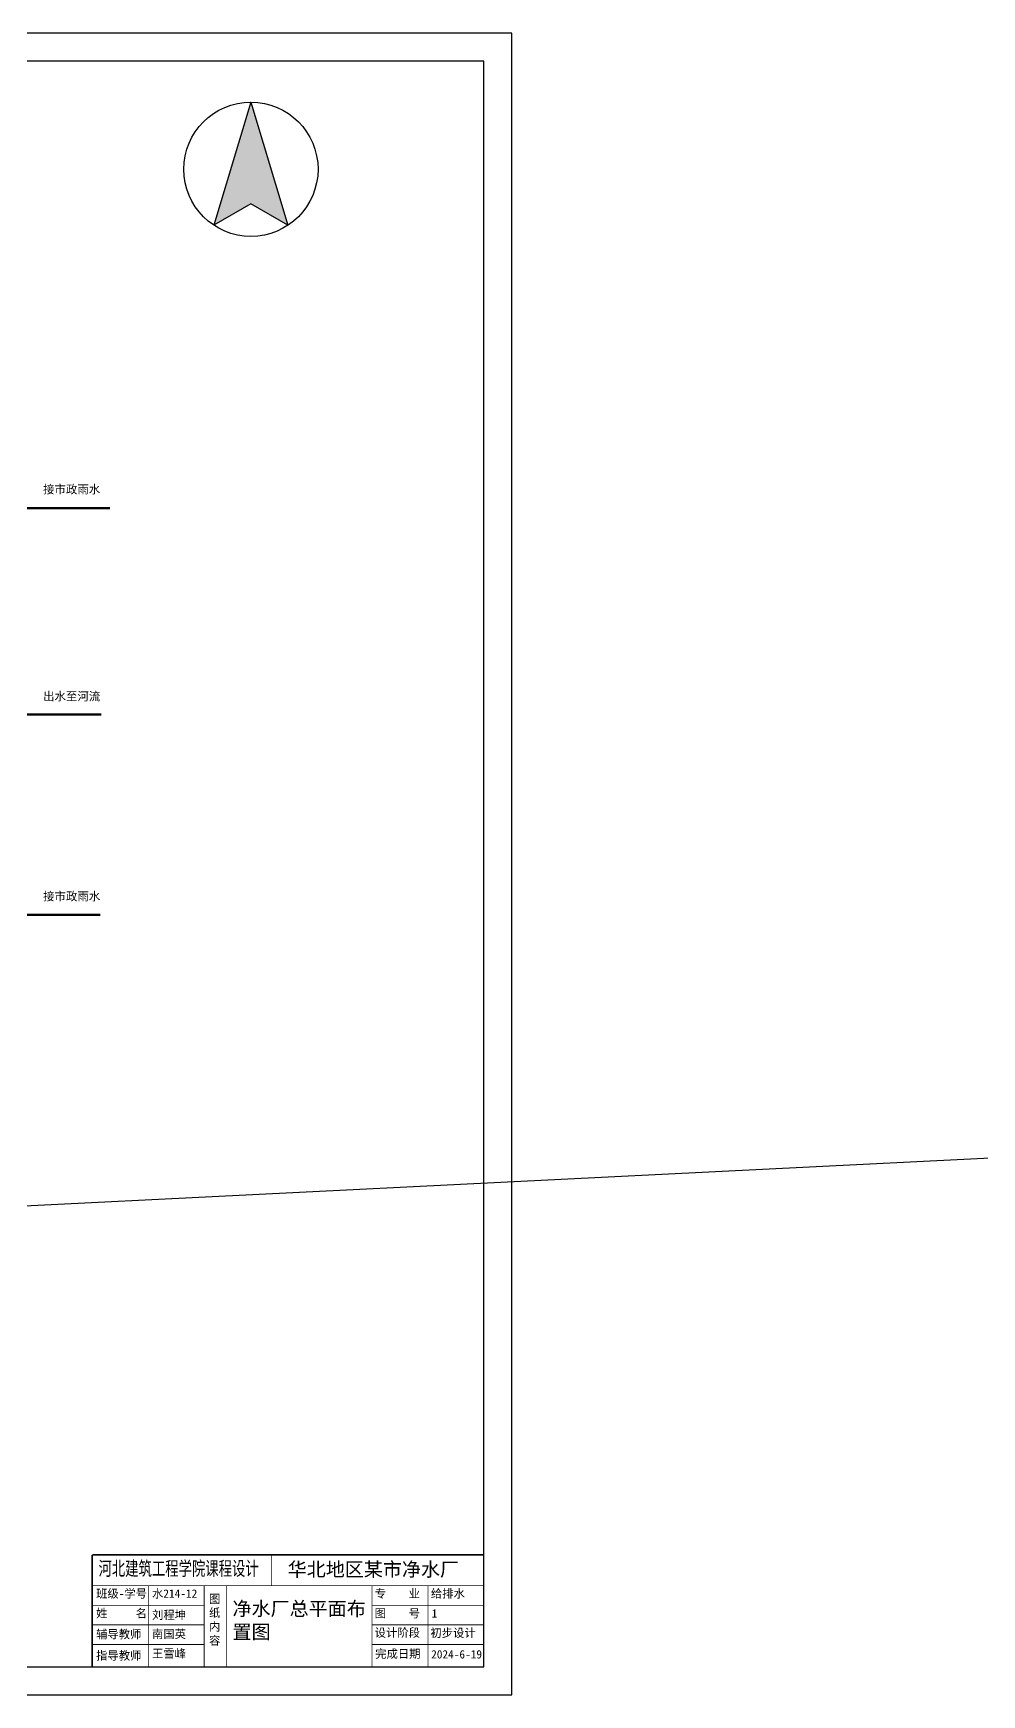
# Model space of a CAD drawing. Header units: millimetres. Extents: x 210832 to 1443773, y 126806 to 1026245.
# Drawn here: x 211578 to 211917, y 127951 to 128545 of the extents above; entities that cross this region are included whole.
import ezdxf
from ezdxf.lldxf.tags import DXFTag

# ---------------------------------------------------------------- set-up
doc = ezdxf.new("R2010")
doc.units = ezdxf.units.MM
doc.header["$LTSCALE"] = 500
doc.layers.add('污水管', color=2, linetype='W_LINE', lineweight=60)
doc.layers.add('雨水管', color=20, linetype='Y_LINE', lineweight=60)
doc.styles.add('ROMANS', font='romans', dxfattribs={"width": 0.7, "height": 300})
doc.styles.get("Standard").update_dxf_attribs({"font": 'arial.ttf'})
tags = doc.linetypes.add('W_LINE', pattern='A,12.7,-5.08,["W",Standard,S=2.54,R=0,X=-2.54,Y=-1.27],-6.35', length=24.13).pattern_tags.tags
tags[6] = DXFTag(74, 10)
tags = doc.linetypes.add('Y_LINE', pattern='A,12.7,-5.08,["Y",Standard,S=2.54,R=0,X=-2.54,Y=-1.27],-6.35', length=24.13).pattern_tags.tags
tags[6] = DXFTag(74, 10)
doc.dimstyles.new('ISO-25', dxfattribs={"dimtxt": 2.5, "dimasz": 2.5, "dimexe": 1.25, "dimexo": 0.625, "dimtad": 1, "dimtxsty": 'Standard', "dimcen": 2.5, "dimadec": 0, "dimazin": 0, "dimtfac": 1, "dimtmove": 0, "dimatfit": 3, "dimfxl": 1, "dimarcsym": 0})

msp = doc.modelspace()

# ---------------------------------------------------------------- hatches: boundary and pattern name
h = msp.add_hatch(color=7)
h.dxf.hatch_style = 1
h.paths.add_polyline_path([(211655.34, 128520.01), (211642.07, 128476.01), (211655.34, 128483.67), (211668.61, 128476.01)])

# ---------------------------------------------------------------- linework, layer by layer
for p, q in [((211655.34, 128520.01), (211642.07, 128476.01)), ((211655.34, 128520.01), (211668.61, 128476.01)), ((211655.34, 128483.67), (211642.07, 128476.01)), ((211668.61, 128476.01), (211655.34, 128483.67))]:
    msp.add_line(p, q)
for points in [[(210907.66, 127950.64), (211748.66, 127950.64), (211748.66, 128544.64), (210907.66, 128544.64)], [(210932.66, 127960.64), (211738.66, 127960.64), (211738.66, 128534.64), (210932.66, 128534.64)]]:
    msp.add_lwpolyline(points, close=True)
at = {"color": 4}
for points, const_width in [([(211598.66, 128000.64), (211738.66, 128000.64)], 0.6), ([(211598.66, 128000.64), (211598.66, 127960.64)], 0.6), ([(211662.79, 128000.64), (211662.79, 127989.64)], 0.3), ([(211738.66, 128000.64), (211738.66, 127960.64)], 0.3), ([(211598.66, 127989.64), (211738.66, 127989.64)], 0.3), ([(211618.66, 127989.64), (211618.66, 127960.64)], 0.3), ([(211638.66, 127989.64), (211638.66, 127960.64)], 0.3), ([(211646.66, 127989.64), (211646.66, 127960.64)], 0.3), ([(211698.66, 127989.64), (211698.66, 127960.64)], 0.3), ([(211718.66, 127989.64), (211718.66, 127960.64)], 0.3), ([(211598.66, 127982.64), (211638.66, 127982.64)], 0.3), ([(211698.66, 127982.64), (211738.66, 127982.64)], 0.3), ([(211598.66, 127975.64), (211638.66, 127975.64)], 0.3), ([(211698.66, 127975.64), (211738.66, 127975.64)], 0.3), ([(211598.66, 127968.64), (211638.66, 127968.64)], 0.3), ([(211698.66, 127968.64), (211738.66, 127968.64)], 0.3), ([(211598.66, 127960.64), (211738.66, 127960.64)], 0.3)]:
    msp.add_lwpolyline(points, dxfattribs=dict(at, const_width=const_width))
msp.add_circle((211655.34, 128496.01), 24)
at = {"layer": '污水管', "ltscale": 0.002}
msp.add_line((211552.25, 128301.05), (211601.88, 128301.05), dxfattribs=at)
at = {"layer": '雨水管', "ltscale": 0.002}
for p, q in [((211530.36, 128374.88), (211604.96, 128374.88)), ((211501.55, 128229.44), (211601.51, 128229.44))]:
    msp.add_line(p, q, dxfattribs=at)

# ---------------------------------------------------------------- texts
at = {"ltscale": 0.002}
for s, p in [('接市政雨水', (211581.04, 128380.07)), ('出水至河流', (211581.04, 128306.08)), ('接市政雨水', (211581.04, 128234.58))]:
    msp.add_text(s, height=3, dxfattribs=at).set_placement(p)
at = {"color": 4, "insert": (211600.86, 127998.29), "char_height": 5, "width": 112.7253, "attachment_point": 1, "style": 'ROMANS'}
msp.add_mtext('{\\fSimSun|b0|i0|c134|p54;河北建筑工程学院课程设计}', dxfattribs=at)
at = {"attachment_point": 1}
for s, insert, char_height, width in [('{\\fSimSun|b0|i0|c134|p2;\\C4;华北地区某市净水厂}', (211668.5, 127997.97), 4.9896, 91.5377), ('{\\fSimSun|b0|i0|c134|p2;\\C4;班级-学号}', (211600, 127988.3), 2.97, 18.6624), ('{\\fSimSun|b0|i0|c134|p2;\\C4;水214-12}', (211620, 127988.3), 2.97, 18.6624), ('{\\fSimSun|b0|i0|c134|p2;\\C4;图纸内容}', (211640.39, 127986.39), 2.97, 5.6886), ('{\\fSimSun|b0|i0|c134|p2;\\C4;净水厂总平面布置图}', (211648.77, 127983.92), 4.9896, 51.4022), ('{\\fSimSun|b0|i0|c134|p2;\\C4;专    业}', (211699.6, 127988.3), 2.97, 18.6624), ('{\\fSimSun|b0|i0|c134|p2;\\C4;给排水}', (211719.7, 127988.3), 2.97, 18.6624), ('{\\fSimSun|b0|i0|c134|p2;\\C4;姓     名}', (211600, 127981.22), 2.97, 18.6624), ('{\\fSimSun|b0|i0|c134|p2;\\C4;刘程坤}', (211620, 127980.67), 2.97, 18.6624), ('{\\fSimSun|b0|i0|c134|p2;\\C4;图    号}', (211699.6, 127981.22), 2.97, 18.6624), ('{\\fSimSun|b0|i0|c134|p2;\\C4;1}', (211719.97, 127981.22), 2.97, 18.6624), ('{\\fSimSun|b0|i0|c134|p2;\\C4;辅导教师}', (211600, 127973.77), 2.97, 18.6624), ('{\\fSimSun|b0|i0|c134|p2;\\C4;南国英}', (211620, 127973.86), 2.97, 18.6624), ('{\\fSimSun|b0|i0|c134|p2;\\C4;设计阶段}', (211699.6, 127974.31), 2.97, 18.6624), ('{\\fSimSun|b0|i0|c134|p2;\\C4;初步设计}', (211719.51, 127974.22), 2.97, 18.6624), ('{\\fSimSun|b0|i0|c134|p2;\\C4;指导教师}', (211600, 127966.13), 2.97, 18.6624), ('{\\fSimSun|b0|i0|c134|p2;\\C4;王雪峰}', (211620, 127966.86), 2.97, 18.6624), ('{\\fSimSun|b0|i0|c134|p2;\\C4;完成日期}', (211699.78, 127966.77), 2.97, 18.6624), ('{\\fSimSun|b0|i0|c134|p2;\\C4;2024-6-19}', (211719.79, 127966.59), 2.97, 18.6624)]:
    msp.add_mtext(s, dxfattribs=dict(at, insert=insert, char_height=char_height, width=width))

# ---------------------------------------------------------------- leaders
at = {"lineweight": 15}
msp.add_leader([(211174.77, 128105.74), (212976.2, 128194.74)], dimstyle='ISO-25', override={"dimasz": 2.5, "dimldrblk": 'None'}, dxfattribs=at)

doc.saveas('drawing.dxf')
